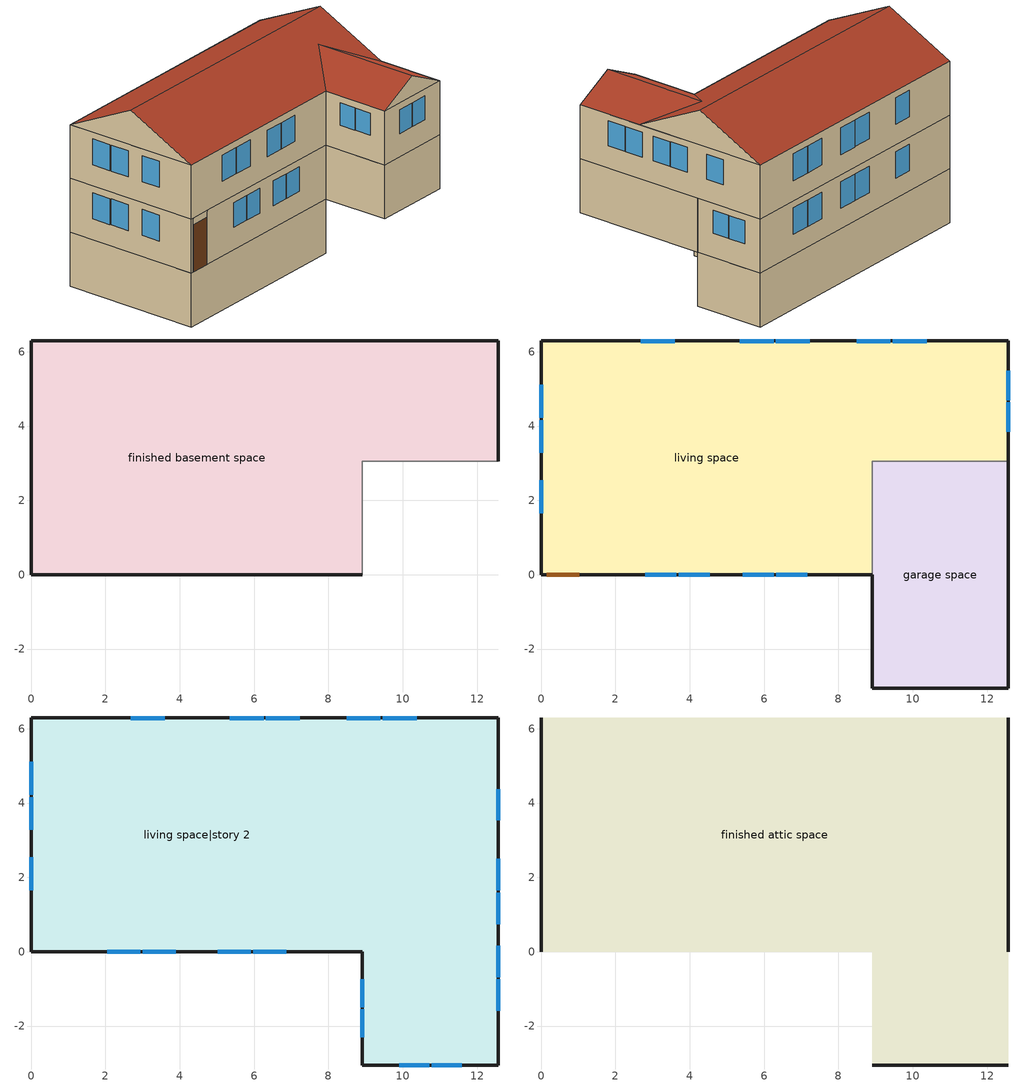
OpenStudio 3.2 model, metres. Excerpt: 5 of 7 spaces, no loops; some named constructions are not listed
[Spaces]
finished basement space
 floor foundation (FloorFndGrndFinB): 0,0 0,6.29 12.57,6.29 12.57,3.05 8.92,3.05 8.92,0 z-2.44
 wall foundation (WallFndGrndFinB): 12.57,3.05 12.57,6.29 0,6.29 0,0 8.92,0 z-2.44:0
 wall adiabatic (WallFndGrndFinB): 8.92,0 8.92,3.05 12.57,3.05 z-2.44:0
garage space
 floor foundation (FloorFndGrndUnfinSlab): 8.92,-3.05 8.92,3.05 12.57,3.05 12.57,-3.05 z0
 wall outside (WallExtUninsUnfin): 8.92,0 8.92,-3.05 12.57,-3.05 12.57,3.05 z0:2.44
 wall to living space (WallIntFinInsUnfin Reversed): 12.57,3.05 8.92,3.05 8.92,0 z0:2.44
living space
 floor to finished basement space (FloorFinUninsFin): 0,0 0,6.29 12.57,6.29 12.57,3.05 8.92,3.05 8.92,0 z0
 wall outside (WallExtInsFin): 12.57,3.05 12.57,6.29 0,6.29 0,0 0.13,0 1.05,0 8.92,0 z0:2.44
 window (WindowConstruction): 2.8,0 3.64,0 / 3.7,0 4.54,0 / 5.43,0 6.26,0 / 6.32,0 7.16,0 z1.02:2.13; 10.37,6.29 9.46,6.29 / 9.4,6.29 8.49,6.29 / 7.23,6.29 6.32,6.29 / 6.26,6.29 5.35,6.29 / 3.6,6.29 2.69,6.29 z0.92:2.13; 0,5.1 0,4.22 / 0,4.16 0,3.28 / 0,2.54 0,1.65 z0.96:2.13; 12.57,3.85 12.57,4.64 / 12.57,4.7 12.57,5.49 z1.08:2.13
 door (Door): 0.15,0 1.02,0 z0:2.13
living space|story 2
 floor to garage space (FloorFinInsUnfin): 12.57,3.05 12.57,-3.05 8.92,-3.05 8.92,3.05 z2.44
 floor to living space (FloorFinUninsFin): 12.57,6.29 12.57,3.05 8.92,3.05 8.92,0 0,0 0,6.29 z2.44
 wall outside (WallExtInsFin): 0,6.29 0,0 8.92,0 8.92,-3.05 12.57,-3.05 12.57,6.29 0,6.29 z2.44:4.88
 window (WindowConstruction): 9.91,-3.05 10.72,-3.05 / 10.78,-3.05 11.58,-3.05 z3.49:4.57; 2.05,0 2.94,0 / 3,0 3.9,0 / 5.02,0 5.91,0 / 5.98,0 6.87,0 z3.38:4.57; 10.37,6.29 9.46,6.29 / 9.4,6.29 8.49,6.29 / 7.23,6.29 6.32,6.29 / 6.26,6.29 5.35,6.29 / 3.6,6.29 2.69,6.29 z3.36:4.57; 0,5.1 0,4.22 / 0,4.16 0,3.28 / 0,2.54 0,1.65 z3.4:4.57; 8.92,-0.74 8.92,-1.49 / 8.92,-1.55 8.92,-2.31 z3.57:4.57; 12.57,-1.59 12.57,-0.74 / 12.57,-0.68 12.57,0.16 / 12.57,0.74 12.57,1.59 / 12.57,1.65 12.57,2.5 / 12.57,3.53 12.57,4.38 z3.45:4.57
finished attic space
 floor to living space|story 2 (FloorFinUninsFin): 12.57,6.29 12.57,0 0,0 0,6.29 z4.88; 8.92,-3.05 8.92,0 12.57,0 12.57,-3.05 z4.88
 wall outside (WallExtInsFin): 0,3.14,6.45 0,6.29,4.88 0,0,4.88; 12.57,3.14,6.45 12.57,0,4.88 12.57,6.29,4.88; 8.92,-3.05,4.88 12.57,-3.05,4.88 10.75,-3.05,5.79
 roof outside (RoofFinInsExt): 0,3.14,6.45 12.57,3.14,6.45 12.57,6.29,4.88 0,6.29,4.88; 8.92,0,4.88 8.92,-3.05,4.88 10.75,-3.05,5.79 10.75,1.83,5.79; 12.57,0,4.88 10.75,1.83,5.79 10.75,-3.05,5.79 12.57,-3.05,4.88; 0,3.14,6.45 0,0,4.88 8.92,0,4.88 10.75,1.83,5.79 12.57,0,4.88 12.57,3.14,6.45
[Material] Roughness=Rough
Name | Thickness {m} | Conductivity {W/m-K} | Density {kg/m3} | Specific Heat {J/kg-K} | Thermal Absorptance | Solar Absorptance | Visible Absorptance
RoofSheathing | 0.01905 | 0.115458 | 512.64 | 1214.23 | 0.82 | 0.3 | 0.3
Drywall 0.5 in. | 0.0127 | 0.160291 | 801 | 837.4 | 0.9 | 0.5 | 0.1
FloorIns | 0.1397 | 0.0489548 | 106.365 | 1151.69 | 0.82 | 0.3 | 0.3
Wood Floor | 0.015875 | 0.115458 | 544.68 | 1214.23
Floor Covering | 0.0127 | 0.0433444 | 54.468 | 1339.84 | 0.9 | 0.9
FloorFinStudAndAirFloor | 0.1397 | 0.557395 | 67.691 | 1210.98 | 0.9 | 0.5 | 0.9
WallSheathing | 0.0127 | 0.115458 | 512.64 | 1214.23 | 0.82 | 0.3 | 0.3
WallStudAndCavity 1 | 0.0889 | 0.0548529 | 162.403 | 1178.92 | 0.82 | 0.3 | 0.82
[Construction]
FloorFinInsUnfin Reversed: Floor Covering, Wood Floor, RoofSheathing, FloorIns
FloorFinUninsFin Reversed: Floor Covering, Wood Floor, RoofSheathing, FloorFinStudAndAirFloor, Drywall 0.5 in.
WallIntFinInsUnfin: WallSheathing, WallStudAndCavity 1
[Schedule:File]
clothes_dryer_exhaust: External File=8760.csv; Column Number=15; Rows to Skip at Top=1; Number of Hours of Data=8760; Minutes per Item=60
[Schedule:Ruleset]
Name | Default Day Schedule | Summer Design Day Schedule | Winter Design Day Schedule
res ceil fan schedule | Schedule Day 2
res nv_1 temp schedule | Schedule Day 13
res nv_1 avail schedule | Schedule Day 14
res mv_1 range exhaust schedule | Schedule Day 17 | res mv_1 range exhaust schedule summer design | res mv_1 range exhaust schedule winter design
res mv_1 bath exhaust schedule | Schedule Day 18 | res mv_1 bath exhaust schedule summer design | res mv_1 bath exhaust schedule winter design
[Schedule:Day]
Schedule Day 2; Schedule Day 13; Schedule Day 14; Schedule Day 17; res mv_1 range exhaust schedule winter design; Schedule Day 18; res mv_1 bath exhaust schedule winter design: 24, 0, 0
res ceil fan schedule allday1; res ceil fan schedule allday2; res ceil fan schedule allday3; res ceil fan schedule allday4; res ceil fan schedule allday5; res ceil fan schedule allday6; res ceil fan schedule allday7; res ceil fan schedule allday8; res ceil fan schedule allday9; res ceil fan schedule allday10; res ceil fan schedule allday11; res ceil fan schedule allday12; res mv_1 range exhaust schedule summer design; res mv_1 bath exhaust schedule summer design: 24, 0, 1
res nv_1 temp schedule allday1; res nv_1 temp schedule allday2; res nv_1 temp schedule allday3; res nv_1 temp schedule allday4; res nv_1 temp schedule allday11; res nv_1 temp schedule allday12: 24, 0, 23.8889
res nv_1 temp schedule allday5; res nv_1 temp schedule allday6; res nv_1 temp schedule allday7; res nv_1 temp schedule allday8; res nv_1 temp schedule allday9; res nv_1 temp schedule allday10: 24, 0, 22.2222
res nv_1 availability schedule allday1 on; res nv_1 availability schedule allday1 on 1; res nv_1 availability schedule allday1 on 2; res nv_1 availability schedule allday1 on 3; res nv_1 availability schedule allday1 on 4; res nv_1 availability schedule allday1 on 5; res nv_1 availability schedule allday1 on 6; res nv_1 availability schedule allday1 on 7; res nv_1 availability schedule allday1 on 8; res nv_1 availability schedule allday1 on 9; res nv_1 availability schedule allday1 on 10; res nv_1 availability schedule allday1 on 11: 1, 0, 1, 2, 0, 1, 3, 0, 1, 4, 0, 1, 5, 0, 1, 6, 0, 1, 7, 0, 1, 8, 0, 1, 9, 0, 1, 10, 0, 1, 11, 0, 1, 12, 0, 1, 13, 0, 1, 14, 0, 1, 15, 0, 1, 16, 0, 1, 17, 0, 1, 18, 0, 1, 19, 0, 1, 20, 0, 1, 21, 0, 1, 22, 0, 1, 23, 0, 1, 24, 0, 1
res mv_1 range exhaust schedule allday1; res mv_1 range exhaust schedule allday2; res mv_1 range exhaust schedule allday3; res mv_1 range exhaust schedule allday4; res mv_1 range exhaust schedule allday5; res mv_1 range exhaust schedule allday6; res mv_1 range exhaust schedule allday7; res mv_1 range exhaust schedule allday8; res mv_1 range exhaust schedule allday9; res mv_1 range exhaust schedule allday10; res mv_1 range exhaust schedule allday11; res mv_1 range exhaust schedule allday12: 15, 0, 0, 16, 0, 1, 24, 0, 0
res mv_1 bath exhaust schedule allday1; res mv_1 bath exhaust schedule allday2; res mv_1 bath exhaust schedule allday3; res mv_1 bath exhaust schedule allday4; res mv_1 bath exhaust schedule allday5; res mv_1 bath exhaust schedule allday6; res mv_1 bath exhaust schedule allday7; res mv_1 bath exhaust schedule allday8; res mv_1 bath exhaust schedule allday9; res mv_1 bath exhaust schedule allday10; res mv_1 bath exhaust schedule allday11; res mv_1 bath exhaust schedule allday12: 4, 0, 0, 5, 0, 1, 24, 0, 0
[Schedule:Rule] Apply Monday=Yes; Apply Wednesday=Yes; Apply Friday=Yes; Date Specification Type=DateRange; Start Day=1
Name | Schedule Ruleset | Rule Order | Day Schedule | Apply Sunday | Apply Tuesday | Apply Thursday | Apply Saturday | Start Month | End Month | End Day
res ceil fan schedule allday rule1 | res ceil fan schedule | 11 | res ceil fan schedule allday1 | Yes | Yes | Yes | Yes | 1 | 1 | 31
res ceil fan schedule allday rule2 | res ceil fan schedule | 10 | res ceil fan schedule allday2 | Yes | Yes | Yes | Yes | 2 | 2 | 28
res ceil fan schedule allday rule3 | res ceil fan schedule | 9 | res ceil fan schedule allday3 | Yes | Yes | Yes | Yes | 3 | 3 | 31
res ceil fan schedule allday rule4 | res ceil fan schedule | 8 | res ceil fan schedule allday4 | Yes | Yes | Yes | Yes | 4 | 4 | 30
res ceil fan schedule allday rule5 | res ceil fan schedule | 7 | res ceil fan schedule allday5 | Yes | Yes | Yes | Yes | 5 | 5 | 31
res ceil fan schedule allday rule6 | res ceil fan schedule | 6 | res ceil fan schedule allday6 | Yes | Yes | Yes | Yes | 6 | 6 | 30
res ceil fan schedule allday rule7 | res ceil fan schedule | 5 | res ceil fan schedule allday7 | Yes | Yes | Yes | Yes | 7 | 7 | 31
res ceil fan schedule allday rule8 | res ceil fan schedule | 4 | res ceil fan schedule allday8 | Yes | Yes | Yes | Yes | 8 | 8 | 31
res ceil fan schedule allday rule9 | res ceil fan schedule | 3 | res ceil fan schedule allday9 | Yes | Yes | Yes | Yes | 9 | 9 | 30
res ceil fan schedule allday rule10 | res ceil fan schedule | 2 | res ceil fan schedule allday10 | Yes | Yes | Yes | Yes | 10 | 10 | 31
res ceil fan schedule allday rule11 | res ceil fan schedule | 1 | res ceil fan schedule allday11 | Yes | Yes | Yes | Yes | 11 | 11 | 30
res ceil fan schedule allday rule12 | res ceil fan schedule | 0 | res ceil fan schedule allday12 | Yes | Yes | Yes | Yes | 12 | 12 | 31
res nv_1 temp schedule allday rule1 | res nv_1 temp schedule | 11 | res nv_1 temp schedule allday1 | Yes | Yes | Yes | Yes | 1 | 1 | 31
res nv_1 temp schedule allday rule2 | res nv_1 temp schedule | 10 | res nv_1 temp schedule allday2 | Yes | Yes | Yes | Yes | 2 | 2 | 28
res nv_1 temp schedule allday rule3 | res nv_1 temp schedule | 9 | res nv_1 temp schedule allday3 | Yes | Yes | Yes | Yes | 3 | 3 | 31
res nv_1 temp schedule allday rule4 | res nv_1 temp schedule | 8 | res nv_1 temp schedule allday4 | Yes | Yes | Yes | Yes | 4 | 4 | 30
res nv_1 temp schedule allday rule5 | res nv_1 temp schedule | 7 | res nv_1 temp schedule allday5 | Yes | Yes | Yes | Yes | 5 | 5 | 31
res nv_1 temp schedule allday rule6 | res nv_1 temp schedule | 6 | res nv_1 temp schedule allday6 | Yes | Yes | Yes | Yes | 6 | 6 | 30
res nv_1 temp schedule allday rule7 | res nv_1 temp schedule | 5 | res nv_1 temp schedule allday7 | Yes | Yes | Yes | Yes | 7 | 7 | 31
res nv_1 temp schedule allday rule8 | res nv_1 temp schedule | 4 | res nv_1 temp schedule allday8 | Yes | Yes | Yes | Yes | 8 | 8 | 31
res nv_1 temp schedule allday rule9 | res nv_1 temp schedule | 3 | res nv_1 temp schedule allday9 | Yes | Yes | Yes | Yes | 9 | 9 | 30
res nv_1 temp schedule allday rule10 | res nv_1 temp schedule | 2 | res nv_1 temp schedule allday10 | Yes | Yes | Yes | Yes | 10 | 10 | 31
res nv_1 temp schedule allday rule11 | res nv_1 temp schedule | 1 | res nv_1 temp schedule allday11 | Yes | Yes | Yes | Yes | 11 | 11 | 30
res nv_1 temp schedule allday rule12 | res nv_1 temp schedule | 0 | res nv_1 temp schedule allday12 | Yes | Yes | Yes | Yes | 12 | 12 | 31
res nv_1 availability schedule allday ruleset1 on | res nv_1 avail schedule | 11 | res nv_1 availability schedule allday1 on |  |  |  |  | 1 | 1 | 31
res nv_1 availability schedule allday ruleset2 on | res nv_1 avail schedule | 10 | res nv_1 availability schedule allday1 on 1 |  |  |  |  | 2 | 2 | 28
res nv_1 availability schedule allday ruleset3 on | res nv_1 avail schedule | 9 | res nv_1 availability schedule allday1 on 2 |  |  |  |  | 3 | 3 | 31
res nv_1 availability schedule allday ruleset4 on | res nv_1 avail schedule | 8 | res nv_1 availability schedule allday1 on 3 |  |  |  |  | 4 | 4 | 30
res nv_1 availability schedule allday ruleset5 on | res nv_1 avail schedule | 7 | res nv_1 availability schedule allday1 on 4 |  |  |  |  | 5 | 5 | 31
res nv_1 availability schedule allday ruleset6 on | res nv_1 avail schedule | 6 | res nv_1 availability schedule allday1 on 5 |  |  |  |  | 6 | 6 | 30
res nv_1 availability schedule allday ruleset7 on | res nv_1 avail schedule | 5 | res nv_1 availability schedule allday1 on 6 |  |  |  |  | 7 | 7 | 31
res nv_1 availability schedule allday ruleset8 on | res nv_1 avail schedule | 4 | res nv_1 availability schedule allday1 on 7 |  |  |  |  | 8 | 8 | 31
res nv_1 availability schedule allday ruleset9 on | res nv_1 avail schedule | 3 | res nv_1 availability schedule allday1 on 8 |  |  |  |  | 9 | 9 | 30
res nv_1 availability schedule allday ruleset10 on | res nv_1 avail schedule | 2 | res nv_1 availability schedule allday1 on 9 |  |  |  |  | 10 | 10 | 31
res nv_1 availability schedule allday ruleset11 on | res nv_1 avail schedule | 1 | res nv_1 availability schedule allday1 on 10 |  |  |  |  | 11 | 11 | 30
res nv_1 availability schedule allday ruleset12 on | res nv_1 avail schedule | 0 | res nv_1 availability schedule allday1 on 11 |  |  |  |  | 12 | 12 | 31
res mv_1 range exhaust schedule allday rule1 | res mv_1 range exhaust schedule | 11 | res mv_1 range exhaust schedule allday1 | Yes | Yes | Yes | Yes | 1 | 1 | 31
res mv_1 range exhaust schedule allday rule2 | res mv_1 range exhaust schedule | 10 | res mv_1 range exhaust schedule allday2 | Yes | Yes | Yes | Yes | 2 | 2 | 28
res mv_1 range exhaust schedule allday rule3 | res mv_1 range exhaust schedule | 9 | res mv_1 range exhaust schedule allday3 | Yes | Yes | Yes | Yes | 3 | 3 | 31
res mv_1 range exhaust schedule allday rule4 | res mv_1 range exhaust schedule | 8 | res mv_1 range exhaust schedule allday4 | Yes | Yes | Yes | Yes | 4 | 4 | 30
res mv_1 range exhaust schedule allday rule5 | res mv_1 range exhaust schedule | 7 | res mv_1 range exhaust schedule allday5 | Yes | Yes | Yes | Yes | 5 | 5 | 31
res mv_1 range exhaust schedule allday rule6 | res mv_1 range exhaust schedule | 6 | res mv_1 range exhaust schedule allday6 | Yes | Yes | Yes | Yes | 6 | 6 | 30
res mv_1 range exhaust schedule allday rule7 | res mv_1 range exhaust schedule | 5 | res mv_1 range exhaust schedule allday7 | Yes | Yes | Yes | Yes | 7 | 7 | 31
res mv_1 range exhaust schedule allday rule8 | res mv_1 range exhaust schedule | 4 | res mv_1 range exhaust schedule allday8 | Yes | Yes | Yes | Yes | 8 | 8 | 31
res mv_1 range exhaust schedule allday rule9 | res mv_1 range exhaust schedule | 3 | res mv_1 range exhaust schedule allday9 | Yes | Yes | Yes | Yes | 9 | 9 | 30
res mv_1 range exhaust schedule allday rule10 | res mv_1 range exhaust schedule | 2 | res mv_1 range exhaust schedule allday10 | Yes | Yes | Yes | Yes | 10 | 10 | 31
res mv_1 range exhaust schedule allday rule11 | res mv_1 range exhaust schedule | 1 | res mv_1 range exhaust schedule allday11 | Yes | Yes | Yes | Yes | 11 | 11 | 30
res mv_1 range exhaust schedule allday rule12 | res mv_1 range exhaust schedule | 0 | res mv_1 range exhaust schedule allday12 | Yes | Yes | Yes | Yes | 12 | 12 | 31
res mv_1 bath exhaust schedule allday rule1 | res mv_1 bath exhaust schedule | 11 | res mv_1 bath exhaust schedule allday1 | Yes | Yes | Yes | Yes | 1 | 1 | 31
res mv_1 bath exhaust schedule allday rule2 | res mv_1 bath exhaust schedule | 10 | res mv_1 bath exhaust schedule allday2 | Yes | Yes | Yes | Yes | 2 | 2 | 28
res mv_1 bath exhaust schedule allday rule3 | res mv_1 bath exhaust schedule | 9 | res mv_1 bath exhaust schedule allday3 | Yes | Yes | Yes | Yes | 3 | 3 | 31
res mv_1 bath exhaust schedule allday rule4 | res mv_1 bath exhaust schedule | 8 | res mv_1 bath exhaust schedule allday4 | Yes | Yes | Yes | Yes | 4 | 4 | 30
res mv_1 bath exhaust schedule allday rule5 | res mv_1 bath exhaust schedule | 7 | res mv_1 bath exhaust schedule allday5 | Yes | Yes | Yes | Yes | 5 | 5 | 31
res mv_1 bath exhaust schedule allday rule6 | res mv_1 bath exhaust schedule | 6 | res mv_1 bath exhaust schedule allday6 | Yes | Yes | Yes | Yes | 6 | 6 | 30
res mv_1 bath exhaust schedule allday rule7 | res mv_1 bath exhaust schedule | 5 | res mv_1 bath exhaust schedule allday7 | Yes | Yes | Yes | Yes | 7 | 7 | 31
res mv_1 bath exhaust schedule allday rule8 | res mv_1 bath exhaust schedule | 4 | res mv_1 bath exhaust schedule allday8 | Yes | Yes | Yes | Yes | 8 | 8 | 31
res mv_1 bath exhaust schedule allday rule9 | res mv_1 bath exhaust schedule | 3 | res mv_1 bath exhaust schedule allday9 | Yes | Yes | Yes | Yes | 9 | 9 | 30
res mv_1 bath exhaust schedule allday rule10 | res mv_1 bath exhaust schedule | 2 | res mv_1 bath exhaust schedule allday10 | Yes | Yes | Yes | Yes | 10 | 10 | 31
res mv_1 bath exhaust schedule allday rule11 | res mv_1 bath exhaust schedule | 1 | res mv_1 bath exhaust schedule allday11 | Yes | Yes | Yes | Yes | 11 | 11 | 30
res mv_1 bath exhaust schedule allday rule12 | res mv_1 bath exhaust schedule | 0 | res mv_1 bath exhaust schedule allday12 | Yes | Yes | Yes | Yes | 12 | 12 | 31
